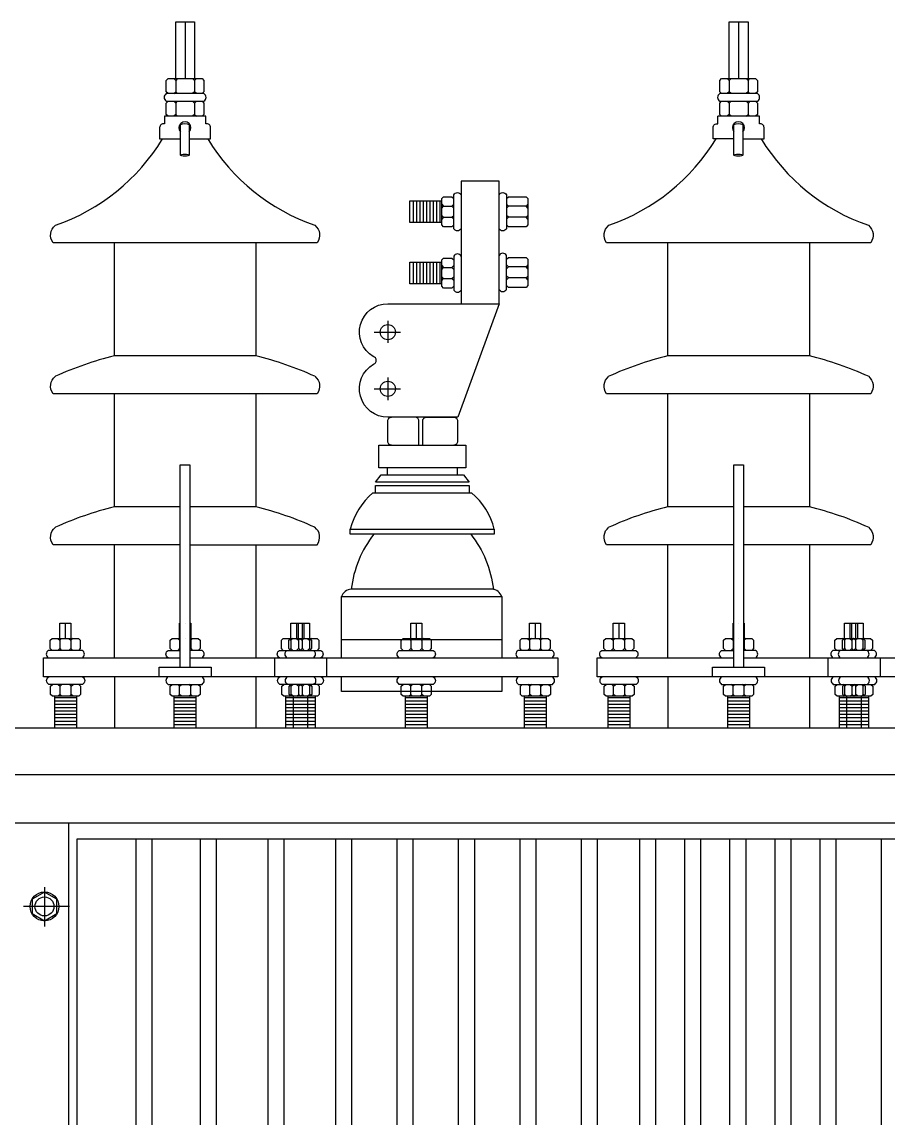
# Model space of a CAD drawing. Header units: millimetres. Extents: x 20927 to 53748, y 38421 to 54891.
# Drawn here: x 39786 to 40324, y 46067 to 46748 of the extents above; entities that cross this region are included whole.
import ezdxf

# ---------------------------------------------------------------- set-up
doc = ezdxf.new("R2010")
doc.units = ezdxf.units.MM
doc.linetypes.add('CENTERX2', pattern=[101.6, 63.5, -12.7, 12.7, -12.7])
doc.layers.add('Btrans.', color=2, linetype='Continuous')
doc.layers.add('HIGHT', color=8, linetype='Continuous')

msp = doc.modelspace()

# ---------------------------------------------------------------- linework, layer by layer
at = {"layer": 'Btrans.'}
for p, q in [((38965.16, 46250.26), (40635.16, 46250.26)), ((39815.16, 46250.26), (39815.16, 44568.59))]:
    msp.add_line(p, q, dxfattribs=at)
msp.add_lwpolyline([(38949.61, 46309.16), (38935.16, 46280.26), (40665.16, 46280.26), (40650.71, 46309.16), (38953.19, 46309.16)], dxfattribs=at)
at = {"layer": 'HIGHT'}
for p, q in [((39887.5, 46747.64), (39887.5, 46712.48)), ((40231.25, 46747.64), (40231.25, 46712.48)), ((39881.64, 46711.31), (39881.64, 46704.28)), ((39893.35, 46711.31), (39893.35, 46704.28)), ((40225.39, 46711.31), (40225.39, 46704.28)), ((40237.1, 46711.31), (40237.1, 46704.28)), ((40225.39, 46697.25), (40225.39, 46690.22)), ((40237.1, 46697.25), (40237.1, 46690.22)), ((39881.64, 46690.22), (39882.81, 46689.04)), ((39893.35, 46690.22), (39892.18, 46689.04)), ((39884.62, 46664.86), (39884.62, 46683.89)), ((40228.37, 46664.86), (40228.37, 46683.89)), ((40029.25, 46623.03), (40029.25, 46636.54)), ((40031.35, 46623.03), (40031.35, 46636.54)), ((40033.44, 46623.03), (40033.44, 46636.54)), ((40035.53, 46623.03), (40035.53, 46636.54)), ((40037.63, 46623.03), (40037.63, 46636.54)), ((40039.72, 46623.03), (40039.72, 46636.54)), ((40041.81, 46623.03), (40041.81, 46636.54)), ((40043.91, 46623.03), (40043.91, 46636.54)), ((40046, 46623.03), (40046, 46636.54)), ((40046.88, 46632.06), (40048.06, 46633.23)), ((40053.14, 46633.23), (40054.31, 46632.06)), ((40088.3, 46633.23), (40087.13, 46632.06)), ((40100.42, 46632.06), (40099.24, 46633.23)), ((40053.14, 46626.31), (40054.31, 46627.49)), ((40088.3, 46626.31), (40087.13, 46625.14)), ((40100.42, 46627.49), (40099.24, 46626.31)), ((40029.25, 46584.95), (40029.25, 46598.46)), ((40031.35, 46584.95), (40031.35, 46598.46)), ((40033.44, 46584.95), (40033.44, 46598.46)), ((40035.53, 46584.95), (40035.53, 46598.46)), ((40037.63, 46584.95), (40037.63, 46598.46)), ((40039.72, 46584.95), (40039.72, 46598.46)), ((40041.81, 46584.95), (40041.81, 46598.46)), ((40043.91, 46584.95), (40043.91, 46598.46)), ((40046, 46584.95), (40046, 46598.46)), ((40046.88, 46593.97), (40048.06, 46595.14)), ((40053.14, 46595.14), (40054.31, 46593.97)), ((40088.3, 46595.59), (40087.13, 46594.42)), ((40100.42, 46594.42), (40099.24, 46595.59)), ((40046.88, 46589.4), (40048.06, 46588.23)), ((40053.14, 46588.23), (40054.31, 46589.4)), ((40088.3, 46588.68), (40087.13, 46589.85)), ((40100.42, 46589.85), (40099.24, 46588.68)), ((39843.55, 46352.72), (39843.55, 46423.03)), ((39931.44, 46423.03), (39931.44, 46352.72)), ((40187.3, 46352.72), (40187.3, 46423.03)), ((40275.19, 46423.03), (40275.19, 46352.72)), ((39813.09, 46374.32), (39813.09, 46364.83)), ((39887.5, 46374.32), (39887.5, 46374.32)), ((39956.64, 46374.32), (39956.64, 46364.83)), ((39957.83, 46364.83), (39957.83, 46374.32)), ((39960.11, 46374.32), (39960.11, 46364.83)), ((39961.29, 46374.32), (39961.29, 46364.83)), ((40031.05, 46374.32), (40031.05, 46364.83)), ((40104.84, 46374.32), (40104.84, 46364.83)), ((40156.84, 46374.32), (40156.84, 46364.83)), ((40231.25, 46374.32), (40231.25, 46374.32)), ((40300.39, 46374.32), (40300.39, 46364.83)), ((40301.58, 46364.83), (40301.58, 46374.32)), ((40303.86, 46374.32), (40303.86, 46364.83)), ((40305.04, 46374.32), (40305.04, 46364.83)), ((39808.45, 46364.83), (39809.63, 46363.66)), ((39815.37, 46364.83), (39816.54, 46363.66)), ((39882.87, 46364.83), (39884.04, 46363.66)), ((39887.5, 46364.83), (39887.5, 46364.83)), ((39892.12, 46364.83), (39890.95, 46363.66)), ((39954.35, 46364.83), (39953.18, 46363.66)), ((39956.65, 46364.83), (39957.83, 46363.66)), ((39961.26, 46364.83), (39960.09, 46363.66)), ((39965.91, 46364.83), (39964.74, 46363.66)), ((40028.76, 46364.83), (40027.59, 46363.66)), ((40035.67, 46364.83), (40034.5, 46363.66)), ((40102.55, 46364.83), (40101.37, 46363.66)), ((40109.46, 46364.83), (40108.29, 46363.66)), ((40152.2, 46364.83), (40153.38, 46363.66)), ((40159.12, 46364.83), (40160.29, 46363.66)), ((40226.62, 46364.83), (40227.79, 46363.66)), ((40231.25, 46364.83), (40231.25, 46364.83)), ((40235.87, 46364.83), (40234.7, 46363.66)), ((40296.93, 46363.66), (40296.93, 46358.58)), ((40300.4, 46364.83), (40301.58, 46363.66)), ((40303.84, 46363.66), (40303.84, 46358.58)), ((40309.66, 46364.83), (40308.49, 46363.66)), ((39809.63, 46358.58), (39808.45, 46357.4)), ((39816.54, 46358.58), (39817.71, 46357.4)), ((39884.04, 46358.58), (39882.87, 46357.4)), ((39890.95, 46358.58), (39892.12, 46357.4)), ((39943.15, 46341), (39943.15, 46352.72)), ((39953.18, 46358.58), (39954.35, 46357.4)), ((39957.83, 46358.58), (39959, 46357.4)), ((39960.09, 46358.58), (39961.26, 46357.4)), ((39964.74, 46358.58), (39965.91, 46357.4)), ((39975.39, 46352.72), (39975.39, 46341)), ((40027.59, 46358.58), (40028.76, 46357.4)), ((40034.5, 46358.58), (40035.67, 46357.4)), ((40101.37, 46358.58), (40102.55, 46357.4)), ((40108.29, 46358.58), (40109.46, 46357.4)), ((40153.38, 46358.58), (40152.2, 46357.4)), ((40160.29, 46358.58), (40161.46, 46357.4)), ((40227.79, 46358.58), (40226.62, 46357.4)), ((40234.7, 46358.58), (40235.87, 46357.4)), ((40286.9, 46341), (40286.9, 46352.72)), ((40301.58, 46358.58), (40302.75, 46357.4)), ((40308.49, 46358.58), (40309.66, 46357.4)), ((40319.14, 46352.72), (40319.14, 46341)), ((39843.55, 46341), (39843.55, 46308.97)), ((39931.44, 46341.21), (39931.44, 46308.97)), ((40187.3, 46341), (40187.3, 46308.97)), ((40275.19, 46341.21), (40275.19, 46308.97)), ((39809.84, 46330.05), (39809.84, 46335.14)), ((39816.76, 46335.14), (39817.93, 46336.31)), ((39884.04, 46330.05), (39884.04, 46335.14)), ((39890.95, 46330.05), (39890.95, 46335.14)), ((39958.04, 46330.05), (39958.04, 46335.14)), ((39960.31, 46330.05), (39960.31, 46335.14)), ((39964.96, 46330.05), (39964.96, 46335.14)), ((40108.51, 46335.14), (40107.34, 46336.31)), ((40153.59, 46330.05), (40153.59, 46335.14)), ((40160.51, 46335.14), (40161.68, 46336.31)), ((40227.79, 46335.14), (40228.96, 46336.31)), ((40234.7, 46330.05), (40234.7, 46335.14)), ((40297.14, 46335.14), (40295.97, 46336.31)), ((40301.79, 46330.05), (40301.79, 46335.14)), ((40304.06, 46335.14), (40305.23, 46336.31)), ((40308.71, 46330.05), (40308.71, 46335.14)), ((39820.04, 46328), (39806.53, 46328)), ((39820.04, 46325.9), (39806.53, 46325.9)), ((39817.93, 46328.88), (39816.76, 46330.05)), ((39894.23, 46328), (39880.72, 46328)), ((39894.23, 46325.9), (39880.72, 46325.9)), ((39968.24, 46328), (39950.08, 46328)), ((39968.24, 46325.9), (39950.08, 46325.9)), ((39954.57, 46328.88), (39953.39, 46330.05)), ((39954.73, 46309.16), (39954.73, 46328.88)), ((39963.59, 46328.88), (39963.59, 46309.16)), ((40037.78, 46328), (40024.27, 46328)), ((40037.78, 46325.9), (40024.27, 46325.9)), ((40028.76, 46328.88), (40027.59, 46330.05)), ((40035.67, 46328.88), (40034.5, 46330.05)), ((40111.79, 46328), (40098.28, 46328)), ((40111.79, 46325.9), (40098.28, 46325.9)), ((40102.76, 46328.88), (40101.59, 46330.05)), ((40107.34, 46328.88), (40108.51, 46330.05)), ((40163.79, 46328), (40150.28, 46328)), ((40163.79, 46325.9), (40150.28, 46325.9)), ((40161.68, 46328.88), (40160.51, 46330.05)), ((40237.98, 46328), (40224.47, 46328)), ((40237.98, 46325.9), (40224.47, 46325.9)), ((40228.96, 46328.88), (40227.79, 46330.05)), ((40311.99, 46328), (40293.83, 46328)), ((40311.99, 46325.9), (40293.83, 46325.9)), ((40295.97, 46328.88), (40297.14, 46330.05)), ((40298.48, 46309.16), (40298.48, 46328.88)), ((40302.89, 46328.88), (40304.06, 46330.05)), ((40307.34, 46328.88), (40307.34, 46309.16)), ((39820.04, 46323.81), (39806.53, 46323.81)), ((39820.04, 46321.72), (39806.53, 46321.72)), ((39820.04, 46319.62), (39806.53, 46319.62)), ((39894.23, 46323.81), (39880.72, 46323.81)), ((39894.23, 46321.72), (39880.72, 46321.72)), ((39894.23, 46319.62), (39880.72, 46319.62)), ((39968.24, 46323.81), (39950.08, 46323.81)), ((39968.24, 46321.72), (39950.08, 46321.72)), ((39968.24, 46319.62), (39950.08, 46319.62)), ((40037.78, 46323.81), (40024.27, 46323.81)), ((40037.78, 46321.72), (40024.27, 46321.72)), ((40037.78, 46319.62), (40024.27, 46319.62)), ((40111.79, 46323.81), (40098.28, 46323.81)), ((40111.79, 46321.72), (40098.28, 46321.72)), ((40111.79, 46319.62), (40098.28, 46319.62)), ((40163.79, 46323.81), (40150.28, 46323.81)), ((40163.79, 46321.72), (40150.28, 46321.72)), ((40163.79, 46319.62), (40150.28, 46319.62)), ((40237.98, 46323.81), (40224.47, 46323.81)), ((40237.98, 46321.72), (40224.47, 46321.72)), ((40237.98, 46319.62), (40224.47, 46319.62)), ((40311.99, 46323.81), (40293.83, 46323.81)), ((40311.99, 46321.72), (40293.83, 46321.72)), ((40311.99, 46319.62), (40293.83, 46319.62)), ((39820.04, 46317.53), (39806.53, 46317.53)), ((39820.04, 46315.44), (39806.53, 46315.44)), ((39820.04, 46313.34), (39806.53, 46313.34)), ((39820.04, 46311.25), (39806.53, 46311.25)), ((39894.23, 46317.53), (39880.72, 46317.53)), ((39894.23, 46315.44), (39880.72, 46315.44)), ((39894.23, 46313.34), (39880.72, 46313.34)), ((39894.23, 46311.25), (39880.72, 46311.25)), ((39968.24, 46317.53), (39950.08, 46317.53)), ((39968.24, 46315.44), (39950.08, 46315.44)), ((39968.24, 46313.34), (39950.08, 46313.34)), ((39968.24, 46311.25), (39950.08, 46311.25)), ((40037.78, 46317.53), (40024.27, 46317.53)), ((40037.78, 46315.44), (40024.27, 46315.44)), ((40037.78, 46313.34), (40024.27, 46313.34)), ((40037.78, 46311.25), (40024.27, 46311.25)), ((40111.79, 46317.53), (40098.28, 46317.53)), ((40111.79, 46315.44), (40098.28, 46315.44)), ((40111.79, 46313.34), (40098.28, 46313.34)), ((40111.79, 46311.25), (40098.28, 46311.25)), ((40163.79, 46317.53), (40150.28, 46317.53)), ((40163.79, 46315.44), (40150.28, 46315.44)), ((40163.79, 46313.34), (40150.28, 46313.34)), ((40163.79, 46311.25), (40150.28, 46311.25)), ((40237.98, 46317.53), (40224.47, 46317.53)), ((40237.98, 46315.44), (40224.47, 46315.44)), ((40237.98, 46313.34), (40224.47, 46313.34)), ((40237.98, 46311.25), (40224.47, 46311.25)), ((40311.99, 46317.53), (40293.83, 46317.53)), ((40311.99, 46315.44), (40293.83, 46315.44)), ((40311.99, 46313.34), (40293.83, 46313.34)), ((40311.99, 46311.25), (40293.83, 46311.25)), ((39856.83, 46240.26), (39856.83, 44578.23)), ((39866.83, 46240.26), (39866.83, 44578.23)), ((39896.83, 46240.26), (39896.83, 44578.23)), ((39906.83, 46240.26), (39906.83, 44578.23)), ((39938.83, 46240.26), (39938.83, 44578.23)), ((39948.83, 46240.26), (39948.83, 44578.23)), ((39980.83, 46240.26), (39980.83, 44578.23)), ((39990.83, 46240.26), (39990.83, 44578.23)), ((40018.99, 46240.26), (40018.99, 44578.23)), ((40028.99, 46240.26), (40028.99, 44578.23)), ((40057.16, 46240.26), (40057.16, 44578.23)), ((40067.16, 46240.26), (40067.16, 44578.23)), ((40095.33, 46240.26), (40095.33, 44578.23)), ((40105.33, 46240.26), (40105.33, 44578.23)), ((40133.49, 46240.26), (40133.49, 44578.23)), ((40143.49, 46240.26), (40143.49, 44578.23)), ((40169.66, 46240.26), (40169.66, 44578.23)), ((40179.66, 46240.26), (40179.66, 44578.23)), ((40197.66, 46240.26), (40197.66, 44578.23)), ((40207.66, 46240.26), (40207.66, 44578.23)), ((40225.66, 46240.26), (40225.66, 44578.23)), ((40235.66, 46240.26), (40235.66, 44578.23)), ((40253.66, 46240.26), (40253.66, 44578.23)), ((40263.66, 46240.26), (40263.66, 44578.23)), ((40281.66, 46240.26), (40281.66, 44578.23)), ((40291.66, 46240.26), (40291.66, 44578.23)), ((40319.83, 46240.26), (40319.83, 44578.23))]:
    msp.add_line(p, q, dxfattribs=at)
at = {"layer": 'HIGHT', "linetype": 'CENTERX2'}
for p, q in [((40013.39, 46562.03), (40013.39, 46548.28)), ((40004.92, 46555.01), (40021.33, 46555.01)), ((40013.39, 46526.77), (40013.39, 46512.67)), ((40004.92, 46519.82), (40021.33, 46519.82)), ((39800.16, 46210.29), (39800.16, 46185.85)), ((39815.73, 46198.41), (39787.12, 46198.41))]:
    msp.add_line(p, q, dxfattribs=at)
at = {"layer": 'HIGHT', "linetype": 'ByBlock'}
msp.add_line((40004.16, 46455.19), (40065.43, 46455.19), dxfattribs=at)
at = {"layer": 'HIGHT'}
for points in [[(39881.64, 46712.48), (39881.64, 46747.64), (39893.35, 46747.64), (39893.35, 46712.48)], [(40225.39, 46712.48), (40225.39, 46747.64), (40237.1, 46747.64), (40237.1, 46712.48)], [(39876.95, 46703.11), (39875.78, 46704.28), (39875.78, 46711.31), (39876.95, 46712.48), (39898.04, 46712.48), (39899.21, 46711.31), (39899.21, 46704.28), (39898.04, 46703.11)], [(39882.81, 46712.48), (39881.64, 46711.31), (39880.46, 46712.48)], [(39892.18, 46712.48), (39893.35, 46711.31), (39894.53, 46712.48)], [(40220.7, 46703.11), (40219.53, 46704.28), (40219.53, 46711.31), (40220.7, 46712.48), (40241.79, 46712.48), (40242.96, 46711.31), (40242.96, 46704.28), (40241.79, 46703.11)], [(40224.21, 46712.48), (40225.39, 46711.31), (40226.56, 46712.48)], [(40235.93, 46712.48), (40237.1, 46711.31), (40238.28, 46712.48)], [(39880.46, 46703.11), (39881.64, 46704.28), (39882.81, 46703.11)], [(39894.53, 46703.11), (39893.35, 46704.28), (39892.18, 46703.11)], [(40226.56, 46703.11), (40225.39, 46704.28), (40224.21, 46703.11)], [(40238.28, 46703.11), (40237.1, 46704.28), (40235.93, 46703.11)], [(39876.95, 46689.04), (39875.78, 46690.22), (39875.78, 46697.25), (39876.95, 46698.42)], [(39880.46, 46698.42), (39881.64, 46697.25), (39882.81, 46698.42)], [(39881.64, 46697.25), (39881.64, 46690.22), (39880.46, 46689.04)], [(39894.53, 46698.42), (39893.35, 46697.25), (39892.18, 46698.42)], [(39893.35, 46697.25), (39893.35, 46690.22), (39894.53, 46689.04)], [(39898.04, 46698.42), (39899.21, 46697.25), (39899.21, 46690.22), (39898.04, 46689.04)], [(40220.7, 46689.04), (40219.53, 46690.22), (40219.53, 46697.25), (40220.7, 46698.42)], [(40224.21, 46698.42), (40225.39, 46697.25), (40226.56, 46698.42)], [(40238.28, 46698.42), (40237.1, 46697.25), (40235.93, 46698.42)], [(40241.79, 46698.42), (40242.96, 46697.25), (40242.96, 46690.22), (40241.79, 46689.04)], [(40226.56, 46689.04), (40225.39, 46690.22), (40224.21, 46689.04)], [(40235.93, 46689.04), (40237.1, 46690.22), (40238.28, 46689.04)], [(40054.31, 46621.63), (40053.14, 46620.45), (40048.06, 46620.45), (40046.88, 46621.63), (40046.88, 46637.92), (40048.06, 46639.09), (40053.14, 46639.09), (40054.31, 46637.92)], [(40087.13, 46637.92), (40088.3, 46639.09), (40099.24, 46639.09), (40100.42, 46637.92), (40100.42, 46621.63), (40099.24, 46620.45), (40088.3, 46620.45), (40087.13, 46621.63)], [(40046.88, 46623.03), (40027.16, 46623.03), (40027.16, 46636.54), (40046.88, 46636.54)], [(40046.88, 46634.4), (40048.06, 46633.23), (40053.14, 46633.23), (40054.31, 46634.4)], [(40100.42, 46634.4), (40099.24, 46633.23), (40088.3, 46633.23), (40087.13, 46634.4)], [(40046.88, 46627.49), (40048.06, 46626.31), (40046.88, 46625.14)], [(40048.06, 46626.31), (40053.14, 46626.31), (40054.31, 46625.14)], [(40100.42, 46625.14), (40099.24, 46626.31), (40088.3, 46626.31), (40087.13, 46627.49)], [(39931.44, 46610.53), (39931.44, 46540.22), (39843.55, 46540.22), (39843.55, 46610.53)], [(40275.19, 46610.53), (40275.19, 46540.22), (40187.3, 46540.22), (40187.3, 46610.53)], [(40046.88, 46584.95), (40027.16, 46584.95), (40027.16, 46598.46), (40046.88, 46598.46)], [(40054.31, 46583.54), (40053.14, 46582.37), (40048.06, 46582.37), (40046.88, 46583.54), (40046.88, 46599.83), (40048.06, 46601), (40053.14, 46601), (40054.31, 46599.83)], [(40087.13, 46600.28), (40088.3, 46601.45), (40099.24, 46601.45), (40100.42, 46600.28), (40100.42, 46583.99), (40099.24, 46582.82), (40088.3, 46582.82), (40087.13, 46583.99)], [(40046.88, 46596.32), (40048.06, 46595.14), (40053.14, 46595.14), (40054.31, 46596.32)], [(40100.42, 46596.76), (40099.24, 46595.59), (40088.3, 46595.59), (40087.13, 46596.76)], [(40046.88, 46587.06), (40048.06, 46588.23), (40053.14, 46588.23), (40054.31, 46587.06)], [(40100.42, 46587.5), (40099.24, 46588.68), (40088.3, 46588.68), (40087.13, 46587.5)], [(39884.5, 46446.47), (39843.55, 46446.47), (39843.55, 46516.78)], [(39931.44, 46516.78), (39931.44, 46446.47), (39890.49, 46446.47)], [(40228.25, 46446.47), (40187.3, 46446.47), (40187.3, 46516.78)], [(40275.19, 46516.78), (40275.19, 46446.47), (40234.24, 46446.47)], [(39884.5, 46346.98), (39884.5, 46472.6), (39890.49, 46472.6), (39890.49, 46346.98)], [(40228.25, 46346.98), (40228.25, 46472.6), (40234.24, 46472.6), (40234.24, 46346.98)], [(39809.63, 46364.83), (39809.63, 46374.32), (39816.56, 46374.32), (39816.56, 46364.83)], [(39884.04, 46364.83), (39884.04, 46374.32), (39884.5, 46374.32)], [(39890.49, 46374.32), (39890.97, 46374.32), (39890.97, 46364.83)], [(39953.18, 46364.83), (39953.18, 46374.32), (39964.76, 46374.32), (39964.76, 46364.83)], [(40027.59, 46364.83), (40027.59, 46374.32), (40034.52, 46374.32), (40034.52, 46364.83)], [(40101.37, 46364.83), (40101.37, 46374.32), (40108.31, 46374.32), (40108.31, 46364.83)], [(40153.38, 46364.83), (40153.38, 46374.32), (40160.31, 46374.32), (40160.31, 46364.83)], [(40227.79, 46364.83), (40227.79, 46374.32), (40228.25, 46374.32)], [(40234.24, 46374.32), (40234.72, 46374.32), (40234.72, 46364.83)], [(40296.93, 46364.83), (40296.93, 46374.32), (40308.51, 46374.32), (40308.51, 46364.83)], [(39804.94, 46357.4), (39803.77, 46358.58), (39803.77, 46363.66), (39804.94, 46364.83), (39821.23, 46364.83), (39822.4, 46363.66), (39822.4, 46358.58), (39821.23, 46357.4)], [(39810.8, 46364.83), (39809.63, 46363.66), (39809.63, 46358.58), (39810.8, 46357.4)], [(39817.71, 46364.83), (39816.54, 46363.66), (39816.54, 46358.58), (39815.37, 46357.4)], [(39879.35, 46357.4), (39878.18, 46358.58), (39878.18, 46363.66), (39879.35, 46364.83), (39884.5, 46364.83)], [(39884.5, 46364.13), (39884.04, 46363.66), (39884.04, 46358.58), (39884.5, 46358.11)], [(39890.49, 46364.83), (39895.64, 46364.83), (39896.81, 46363.66), (39896.81, 46358.58), (39895.64, 46357.4)], [(39890.49, 46364.13), (39890.95, 46363.66), (39890.95, 46358.58), (39890.49, 46358.11)], [(39948.49, 46357.4), (39947.32, 46358.58), (39947.32, 46363.66), (39948.49, 46364.83), (39969.43, 46364.83), (39970.6, 46363.66), (39970.6, 46358.58), (39969.43, 46357.4)], [(39953.14, 46357.4), (39951.97, 46358.58), (39951.97, 46363.66), (39953.14, 46364.83)], [(39952, 46364.83), (39953.18, 46363.66), (39953.18, 46358.58), (39952, 46357.4)], [(39959, 46364.83), (39957.83, 46363.66), (39957.83, 46358.58), (39956.65, 46357.4)], [(39958.92, 46364.83), (39960.09, 46363.66), (39960.09, 46358.58), (39958.92, 46357.4)], [(39963.57, 46364.83), (39964.74, 46363.66), (39964.74, 46358.58), (39963.57, 46357.4)], [(39964.78, 46364.83), (39965.95, 46363.66), (39965.95, 46358.58), (39964.78, 46357.4)], [(40022.9, 46357.4), (40021.73, 46358.58), (40021.73, 46363.66), (40022.9, 46364.83), (40039.19, 46364.83), (40040.36, 46363.66), (40040.36, 46358.58), (40039.19, 46357.4)], [(40026.41, 46364.83), (40027.59, 46363.66), (40027.59, 46358.58), (40026.41, 46357.4)], [(40033.33, 46364.83), (40034.5, 46363.66), (40034.5, 46358.58), (40033.33, 46357.4)], [(40096.69, 46357.4), (40095.52, 46358.58), (40095.52, 46363.66), (40096.69, 46364.83), (40112.98, 46364.83), (40114.15, 46363.66), (40114.15, 46358.58), (40112.98, 46357.4)], [(40100.2, 46364.83), (40101.37, 46363.66), (40101.37, 46358.58), (40100.2, 46357.4)], [(40107.12, 46364.83), (40108.29, 46363.66), (40108.29, 46358.58), (40107.12, 46357.4)], [(40148.69, 46357.4), (40147.52, 46358.58), (40147.52, 46363.66), (40148.69, 46364.83), (40164.98, 46364.83), (40166.15, 46363.66), (40166.15, 46358.58), (40164.98, 46357.4)], [(40154.55, 46364.83), (40153.38, 46363.66), (40153.38, 46358.58), (40154.55, 46357.4)], [(40161.46, 46364.83), (40160.29, 46363.66), (40160.29, 46358.58), (40159.12, 46357.4)], [(40223.1, 46357.4), (40221.93, 46358.58), (40221.93, 46363.66), (40223.1, 46364.83), (40228.25, 46364.83)], [(40228.25, 46364.13), (40227.79, 46363.66), (40227.79, 46358.58), (40228.25, 46358.11)], [(40234.24, 46364.83), (40239.39, 46364.83), (40240.56, 46363.66), (40240.56, 46358.58), (40239.39, 46357.4)], [(40234.24, 46364.13), (40234.7, 46363.66), (40234.7, 46358.58), (40234.24, 46358.11)], [(40292.24, 46357.4), (40291.07, 46358.58), (40291.07, 46363.66), (40292.24, 46364.83), (40313.18, 46364.83), (40314.35, 46363.66), (40314.35, 46358.58), (40313.18, 46357.4)], [(40296.89, 46357.4), (40295.72, 46358.58), (40295.72, 46363.66), (40296.89, 46364.83)], [(40298.1, 46364.83), (40296.93, 46363.66), (40295.75, 46364.83)], [(40302.75, 46364.83), (40301.58, 46363.66), (40301.58, 46358.58), (40300.4, 46357.4)], [(40305.01, 46364.83), (40303.84, 46363.66), (40302.67, 46364.83)], [(40307.32, 46364.83), (40308.49, 46363.66), (40308.49, 46358.58), (40307.32, 46357.4)], [(40308.53, 46364.83), (40309.7, 46363.66), (40309.7, 46358.58), (40308.53, 46357.4)], [(39890.49, 46352.72), (40118.93, 46352.72), (40118.93, 46341), (39799.6, 46341), (39799.6, 46352.72), (39884.5, 46352.72)], [(40234.24, 46352.72), (40462.68, 46352.72), (40462.68, 46341), (40143.35, 46341), (40143.35, 46352.72), (40228.25, 46352.72)], [(40295.75, 46357.4), (40296.93, 46358.58), (40298.1, 46357.4)], [(40302.67, 46357.4), (40303.84, 46358.58), (40305.01, 46357.4)], [(39871.33, 46341), (39871.33, 46346.98), (39903.66, 46346.98), (39903.66, 46341)], [(40215.08, 46341), (40215.08, 46346.98), (40247.41, 46346.98), (40247.41, 46341)], [(39821.45, 46336.31), (39822.62, 46335.14), (39822.62, 46330.05), (39821.45, 46328.88), (39805.16, 46328.88), (39803.99, 46330.05), (39803.99, 46335.14), (39805.16, 46336.31)], [(39808.67, 46336.31), (39809.84, 46335.14), (39811.02, 46336.31)], [(39815.59, 46328.88), (39816.76, 46330.05), (39816.76, 46335.14), (39815.59, 46336.31)], [(39895.64, 46336.31), (39896.81, 46335.14), (39896.81, 46330.05), (39895.64, 46328.88), (39879.35, 46328.88), (39878.18, 46330.05), (39878.18, 46335.14), (39879.35, 46336.31)], [(39882.87, 46336.31), (39884.04, 46335.14), (39885.21, 46336.31)], [(39892.12, 46336.31), (39890.95, 46335.14), (39889.78, 46336.31)], [(39969.65, 46336.31), (39970.82, 46335.14), (39970.82, 46330.05), (39969.65, 46328.88), (39948.71, 46328.88), (39947.53, 46330.05), (39947.53, 46335.14), (39948.71, 46336.31)], [(39953.36, 46328.88), (39952.18, 46330.05), (39952.18, 46335.14), (39953.36, 46336.31)], [(39954.57, 46336.31), (39953.39, 46335.14), (39952.22, 46336.31)], [(39952.22, 46328.88), (39953.39, 46330.05), (39953.39, 46335.14)], [(39956.87, 46336.31), (39958.04, 46335.14), (39959.22, 46336.31)], [(39959.14, 46336.31), (39960.31, 46335.14), (39961.48, 46336.31)], [(39966.13, 46336.31), (39964.96, 46335.14), (39963.79, 46336.31)], [(39965, 46336.31), (39966.17, 46335.14), (39966.17, 46330.05), (39965, 46328.88)], [(40039.19, 46336.31), (40040.36, 46335.14), (40040.36, 46330.05), (40039.19, 46328.88), (40022.9, 46328.88), (40021.73, 46330.05), (40021.73, 46335.14), (40022.9, 46336.31)], [(40028.76, 46336.31), (40027.59, 46335.14), (40026.41, 46336.31)], [(40026.41, 46328.88), (40027.59, 46330.05), (40027.59, 46335.14)], [(40035.67, 46336.31), (40034.5, 46335.14), (40033.33, 46336.31)], [(40033.33, 46328.88), (40034.5, 46330.05), (40034.5, 46335.14)], [(40113.2, 46336.31), (40114.37, 46335.14), (40114.37, 46330.05), (40113.2, 46328.88), (40096.91, 46328.88), (40095.73, 46330.05), (40095.73, 46335.14), (40096.91, 46336.31)], [(40102.76, 46336.31), (40101.59, 46335.14), (40100.42, 46336.31)], [(40100.42, 46328.88), (40101.59, 46330.05), (40101.59, 46335.14)], [(40109.68, 46328.88), (40108.51, 46330.05), (40108.51, 46335.14), (40109.68, 46336.31)], [(40165.2, 46336.31), (40166.37, 46335.14), (40166.37, 46330.05), (40165.2, 46328.88), (40148.91, 46328.88), (40147.74, 46330.05), (40147.74, 46335.14), (40148.91, 46336.31)], [(40152.42, 46336.31), (40153.59, 46335.14), (40154.77, 46336.31)], [(40159.34, 46328.88), (40160.51, 46330.05), (40160.51, 46335.14), (40159.34, 46336.31)], [(40239.39, 46336.31), (40240.56, 46335.14), (40240.56, 46330.05), (40239.39, 46328.88), (40223.1, 46328.88), (40221.93, 46330.05), (40221.93, 46335.14), (40223.1, 46336.31)], [(40226.62, 46328.88), (40227.79, 46330.05), (40227.79, 46335.14), (40226.62, 46336.31)], [(40235.87, 46336.31), (40234.7, 46335.14), (40233.53, 46336.31)], [(40313.4, 46336.31), (40314.57, 46335.14), (40314.57, 46330.05), (40313.4, 46328.88), (40292.46, 46328.88), (40291.28, 46330.05), (40291.28, 46335.14), (40292.46, 46336.31)], [(40297.11, 46328.88), (40295.93, 46330.05), (40295.93, 46335.14), (40297.11, 46336.31)], [(40298.32, 46328.88), (40297.14, 46330.05), (40297.14, 46335.14), (40298.32, 46336.31)], [(40300.62, 46336.31), (40301.79, 46335.14), (40302.97, 46336.31)], [(40305.23, 46328.88), (40304.06, 46330.05), (40304.06, 46335.14), (40302.89, 46336.31)], [(40309.88, 46336.31), (40308.71, 46335.14), (40307.54, 46336.31)], [(40308.75, 46336.31), (40309.92, 46335.14), (40309.92, 46330.05), (40308.75, 46328.88)], [(39820.04, 46328.88), (39820.04, 46309.16), (39806.53, 46309.16), (39806.53, 46328.88)], [(39811.02, 46328.88), (39809.84, 46330.05), (39808.67, 46328.88)], [(39894.23, 46328.88), (39894.23, 46309.16), (39880.72, 46309.16), (39880.72, 46328.88)], [(39885.21, 46328.88), (39884.04, 46330.05), (39882.87, 46328.88)], [(39889.78, 46328.88), (39890.95, 46330.05), (39892.12, 46328.88)], [(39968.24, 46328.88), (39968.24, 46309.16), (39950.08, 46309.16), (39950.08, 46328.88)], [(39956.87, 46328.88), (39958.04, 46330.05), (39959.22, 46328.88)], [(39959.14, 46328.88), (39960.31, 46330.05), (39961.48, 46328.88)], [(39966.13, 46328.88), (39964.96, 46330.05), (39963.79, 46328.88)], [(40037.78, 46328.88), (40037.78, 46309.16), (40024.27, 46309.16), (40024.27, 46328.88)], [(40111.79, 46328.88), (40111.79, 46309.16), (40098.28, 46309.16), (40098.28, 46328.88)], [(40163.79, 46328.88), (40163.79, 46309.16), (40150.28, 46309.16), (40150.28, 46328.88)], [(40154.77, 46328.88), (40153.59, 46330.05), (40152.42, 46328.88)], [(40237.98, 46328.88), (40237.98, 46309.16), (40224.47, 46309.16), (40224.47, 46328.88)], [(40233.53, 46328.88), (40234.7, 46330.05), (40235.87, 46328.88)], [(40311.99, 46328.88), (40311.99, 46309.16), (40293.83, 46309.16), (40293.83, 46328.88)], [(40300.62, 46328.88), (40301.79, 46330.05), (40302.97, 46328.88)], [(40309.88, 46328.88), (40308.71, 46330.05), (40307.54, 46328.88)], [(40635.16, 46240.26), (39820.16, 46240.26), (39820.16, 44568.59)]]:
    msp.add_lwpolyline(points, dxfattribs=at)
for points in [[(39875.78, 46703.11, 0.56779), (39875.78, 46698.42), (39899.21, 46698.42, 0.56779), (39899.21, 46703.11)], [(40219.53, 46703.11, 0.56779), (40219.53, 46698.42), (40242.96, 46698.42, 0.56779), (40242.96, 46703.11)]]:
    msp.add_lwpolyline(points, format="xyb", close=True, dxfattribs=at)
for points in [[(39890.06, 46674.98), (39903.32, 46674.98), (39903.32, 46682.01, 0.471469), (39900.39, 46684.36), (39900.39, 46689.04), (39874.6, 46689.04), (39874.6, 46684.36, 0.471469), (39871.67, 46682.01), (39871.67, 46674.98), (39884.62, 46674.98)], [(40228.37, 46674.98), (40215.42, 46674.98), (40215.42, 46682.01, -0.471469), (40218.35, 46684.36), (40218.35, 46689.04)], [(40233.81, 46674.98), (40247.07, 46674.98), (40247.07, 46682.01, 0.471469), (40244.14, 46684.36), (40244.14, 46689.04), (40218.35, 46689.04)], [(39884.62, 46683.86, -0.280335), (39890.06, 46683.89), (39890.06, 46664.86)], [(40228.37, 46683.86, -0.280335), (40233.81, 46683.89), (40233.81, 46664.86)], [(39901.51, 46674.98, 0.173722), (39968.07, 46621.35, -0.405237), (39969.53, 46610.53), (39805.46, 46610.53, -0.405237), (39806.92, 46621.35, 0.173722), (39873.48, 46674.98)], [(40245.26, 46674.98, 0.173722), (40311.82, 46621.35, -0.405237), (40313.28, 46610.53), (40149.21, 46610.53, -0.405237), (40150.67, 46621.35, 0.173722), (40217.23, 46674.98)], [(40082.44, 46572.64), (40056.94, 46502.19), (40013.39, 46502.19, -0.767012), (40004.56, 46535.08, 0.731645), (40004.39, 46539.85, -0.762576), (40013.39, 46572.64), (40082.44, 46572.64), (40082.44, 46648.81), (40059, 46648.81), (40059, 46572.64)], [(40059, 46619.22, -0.56779), (40054.31, 46619.22), (40054.31, 46640.32, -0.56779), (40059, 46640.32)], [(40082.44, 46640.32, -0.56779), (40087.13, 46640.32), (40087.13, 46619.22, -0.56779), (40082.44, 46619.22)], [(40082.44, 46581.59, 0.56779), (40087.13, 46581.59), (40087.13, 46602.68, 0.56779), (40082.44, 46602.68)], [(40059, 46602.23, 0.56779), (40054.31, 46602.23), (40054.31, 46581.14, 0.56779), (40059, 46581.14)], [(39968.07, 46527.6, -0.405237), (39969.53, 46516.78), (39805.46, 46516.78, -0.405237), (39806.92, 46527.6)], [(40311.82, 46527.6, -0.405237), (40313.28, 46516.78), (40149.21, 46516.78, -0.405237), (40150.67, 46527.6)], [(40032.71, 46484.82), (40032.71, 46499.85, 0.414214), (40030.37, 46502.19)], [(39884.5, 46423.03), (39805.46, 46423.03, -0.405237), (39806.92, 46433.85)], [(39890.49, 46423.03), (39969.53, 46423.03, 0.405237), (39968.07, 46433.85)], [(40228.25, 46423.03), (40149.21, 46423.03, -0.405237), (40150.67, 46433.85)], [(40311.82, 46433.85, -0.405237), (40313.28, 46423.03), (40234.24, 46423.03)], [(39823.63, 46352.72, 0.56779), (39823.63, 46357.4), (39802.54, 46357.4, 0.56779), (39802.54, 46352.72)], [(39876.95, 46352.72, -0.56779), (39876.95, 46357.4), (39884.5, 46357.4)], [(39898.04, 46352.72, 0.56779), (39898.04, 46357.4), (39890.49, 46357.4)], [(39946.09, 46352.72, -0.56779), (39946.09, 46357.4), (39971.83, 46357.4, -0.56779), (39971.83, 46352.72)], [(40020.5, 46352.72, -0.56779), (40020.5, 46357.4), (40041.59, 46357.4, -0.56779), (40041.59, 46352.72)], [(40115.38, 46352.72, 0.56779), (40115.38, 46357.4), (40094.29, 46357.4, 0.56779), (40094.29, 46352.72)], [(40146.29, 46352.72, -0.56779), (40146.29, 46357.4), (40167.38, 46357.4, -0.56779), (40167.38, 46352.72)], [(40220.7, 46352.72, -0.56779), (40220.7, 46357.4), (40228.25, 46357.4)], [(40241.79, 46352.72, 0.56779), (40241.79, 46357.4), (40234.24, 46357.4)], [(40315.58, 46352.72, 0.56779), (40315.58, 46357.4), (40289.84, 46357.4, 0.56779), (40289.84, 46352.72)], [(39823.85, 46341, -0.56779), (39823.85, 46336.31), (39802.76, 46336.31, -0.56779), (39802.76, 46341)], [(39876.95, 46341, 0.56779), (39876.95, 46336.31), (39898.04, 46336.31, 0.56779), (39898.04, 46341)], [(39972.05, 46341, -0.56779), (39972.05, 46336.31), (39946.3, 46336.31, -0.56779), (39946.3, 46341)], [(40041.59, 46341, -0.56779), (40041.59, 46336.31), (40020.5, 46336.31, -0.56779), (40020.5, 46341)], [(40094.5, 46341, 0.56779), (40094.5, 46336.31), (40115.6, 46336.31, 0.56779), (40115.6, 46341)], [(40167.6, 46341, -0.56779), (40167.6, 46336.31), (40146.51, 46336.31, -0.56779), (40146.51, 46341)], [(40220.7, 46341, 0.56779), (40220.7, 46336.31), (40241.79, 46336.31, 0.56779), (40241.79, 46341)], [(40290.05, 46341, 0.56779), (40290.05, 46336.31), (40315.8, 46336.31, 0.56779), (40315.8, 46341)]]:
    msp.add_lwpolyline(points, format="xyb", dxfattribs=at)
at = {"layer": 'HIGHT', "linetype": 'ByBlock'}
for points in [[(40015.73, 46484.82, -0.414214), (40013.39, 46487.16), (40013.39, 46499.85, -0.414214), (40015.73, 46502.19)], [(40035.05, 46484.82), (40035.05, 46499.85, -0.414214), (40037.4, 46502.19), (40054.37, 46502.19, -0.414214), (40056.71, 46499.85), (40056.71, 46487.16, -0.414214), (40054.37, 46484.82)], [(40064.86, 46429.64, -0.13826), (40078.92, 46395.38), (39990.66, 46395.38, 0.302706), (39984.59, 46390.77)]]:
    msp.add_lwpolyline(points, format="xyb", dxfattribs=at)
for points in [[(40007.82, 46484.82), (40061.76, 46484.82), (40061.76, 46470.72), (40007.82, 46470.72)], [(40009.17, 46466.5), (40060.42, 46466.5), (40063.93, 46461.89), (40005.65, 46461.89)], [(39990.1, 46432.75), (40079.49, 46432.75), (40079.49, 46429.64), (39990.1, 46429.64)]]:
    msp.add_lwpolyline(points, close=True, dxfattribs=at)
for points in [[(40013.16, 46466.5), (40013.16, 46470.72)], [(40056.42, 46470.72), (40056.42, 46466.5)], [(40005.65, 46455.19), (40005.65, 46459.8), (40063.93, 46459.8), (40063.93, 46455.19)], [(39984.59, 46352.72), (39984.59, 46390.77), (40084.17, 46390.77), (40084.17, 46352.72)], [(39984.59, 46364.23), (40084.17, 46364.23)], [(40084.17, 46341), (40084.17, 46331.89), (39984.59, 46331.89), (39984.59, 46341)]]:
    msp.add_lwpolyline(points, dxfattribs=at)
at = {"layer": 'HIGHT'}
msp.add_lwpolyline([(39800.16, 46189.47), (39807.91, 46193.94), (39807.91, 46202.89), (39800.16, 46207.36), (39792.41, 46202.89), (39792.41, 46193.94)], close=True, dxfattribs=at)
for centre, radius in [((40013.39, 46555.01), 4.73), ((40013.39, 46519.82), 4.73), ((39800.16, 46198.41), 8.95), ((39800.16, 46198.41), 5.9)]:
    msp.add_circle(centre, radius, dxfattribs=at)
for centre, radius, start, end in [((39887.39, 46681.93), 3.74, 315.64556, 222.20732), ((40231.14, 46681.93), 3.74, 315.64556, 222.20732), ((39890.8, 46343.57), 202.24, 103.51156, 114.50517), ((39884.19, 46343.57), 202.24, 65.49483, 76.48844), ((40234.55, 46343.57), 202.24, 103.51156, 114.50517), ((40227.94, 46343.57), 202.24, 65.49483, 76.48844), ((39890.8, 46249.82), 202.24, 103.51156, 114.50517), ((39884.19, 46249.82), 202.24, 65.49483, 76.48844), ((40234.55, 46249.82), 202.24, 103.51156, 114.50517), ((40227.94, 46249.82), 202.24, 65.49483, 76.48844), ((39952.14, 46355.06), 2.73, 120.82507, 239.17493), ((39965.78, 46355.06), 2.73, 300.82507, 59.17493), ((40295.89, 46355.06), 2.73, 120.82507, 239.17493), ((40309.53, 46355.06), 2.73, 300.82507, 59.17493), ((39952.35, 46338.65), 2.73, 120.82507, 239.17493), ((39966, 46338.65), 2.73, 300.82507, 59.17493), ((40296.1, 46338.65), 2.73, 120.82507, 239.17493), ((40309.75, 46338.65), 2.73, 300.82507, 59.17493)]:
    msp.add_arc(centre, radius, start, end, dxfattribs=at)
at = {"layer": 'HIGHT', "linetype": 'ByBlock'}
for centre, radius, start, end in [((40032.07, 46422.07), 43.32, 130.12486, 165.72044), ((40037.51, 46422.07), 43.32, 14.27956, 49.87514), ((40058.45, 46387.57), 68.23, 141.93584, 173.42302), ((40077.67, 46388.52), 6.88, 19.06842, 86.4339)]:
    msp.add_arc(centre, radius, start, end, dxfattribs=at)
at = {"layer": 'HIGHT'}
for centre in [(39887.34, 46664.86), (40231.09, 46664.86)]:
    msp.add_ellipse(centre, major_axis=(-2.72, 0), ratio=0.240501, dxfattribs=at)

doc.saveas('drawing.dxf')
